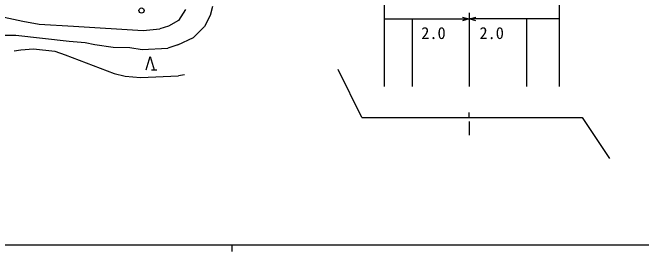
# Model space of a CAD drawing. Units: millimetres, scale not verified. Extents: x 40000 to 680000, y 20000 to 380000.
# Drawn here: x 134424 to 230668, y 204000 to 240606 of the extents above; entities that cross this region are included whole.
import ezdxf
from ezdxf.enums import TextEntityAlignment as Align

# ---------------------------------------------------------------- set-up
doc = ezdxf.new("R2010")
doc.units = ezdxf.units.MM
doc.header["$LTSCALE"] = 1000
doc.layers.add('M-BGD', color=7, linetype='Continuous', lineweight=25)
doc.layers.add('M-TTL-BAND', color=7, linetype='Continuous', lineweight=25)
doc.styles.add('ＭＳ ゴシック', font='')
doc.styles.get('ＭＳ ゴシック').set_extended_font_data('MS Gothic')

# ---------------------------------------------------------------- blocks, each defined once
blk = doc.blocks.new('BUHIN18')
at = {"layer": 'M-BGD'}
blk.add_line((490, -888), (1252, -643), dxfattribs=at)
blk.add_lwpolyline([(-276, -1134), (-306, 952), (885, -760)], dxfattribs=at)

msp = doc.modelspace()

# ---------------------------------------------------------------- linework, layer by layer
at = {"layer": 'M-BGD'}
for p, q in [((191366, 229292), (191361, 245273)), ((218056, 245280), (218060, 229300)), ((160889, 241093), (159818, 239406)), ((165015, 241552), (164688, 240170)), ((133133, 239916), (135979, 239267)), ((164688, 240170), (163787, 238494)), ((203307, 239919), (204307, 239632)), ((204307, 240562), (204310, 229296)), ((204307, 239632), (205307, 239917)), ((135979, 239267), (138469, 238846)), ((138469, 238846), (143754, 238537)), ((159818, 239406), (158267, 238534)), ((191363, 239628), (204307, 239632)), ((195557, 239629), (195560, 229293)), ((204307, 239632), (203307, 239346)), ((218057, 239636), (204307, 239632)), ((205307, 239345), (204307, 239632)), ((213057, 239634), (213060, 229298)), ((143754, 238537), (154412, 237839)), ((154412, 237839), (156939, 238101)), ((158267, 238534), (156939, 238101)), ((162136, 236806), (163787, 238494)), ((132477, 237154), (134939, 237157)), ((134939, 237157), (143068, 236198)), ((159741, 235665), (162136, 236806)), ((143068, 236198), (145541, 236031)), ((145541, 236031), (147007, 235709)), ((134681, 234762), (135689, 234918)), ((135689, 234918), (137632, 235054)), ((137632, 235054), (140883, 234687)), ((147007, 235709), (149836, 235313)), ((149836, 235313), (152387, 235236)), ((152387, 235236), (154274, 234944)), ((154274, 234944), (158166, 235131)), ((159741, 235665), (158166, 235131)), ((140883, 234687), (142450, 234117)), ((142450, 234117), (149950, 231247)), ((149950, 231247), (151675, 230858)), ((160741, 231068), (159818, 230918)), ((187897, 224511), (184265, 231879)), ((151675, 230858), (153979, 230679)), ((153979, 230679), (159818, 230918)), ((204312, 224478), (204311, 225272)), ((187897, 224511), (221601, 224521)), ((221601, 224521), (225797, 218244)), ((204312, 223896), (204312, 221793))]:
    msp.add_line(p, q, dxfattribs=at)
msp.add_circle((154165, 240916), 400, dxfattribs=at)
at = {"layer": 'M-TTL-BAND'}
for p, q in [((40000, 205000), (579000, 205000)), ((168000, 205000), (168000, 204000))]:
    msp.add_line(p, q, dxfattribs=at)

# ---------------------------------------------------------------- block references
at = {"rotation": 342.17339}
msp.add_blockref('BUHIN18', (155484, 232847), dxfattribs=at)

# ---------------------------------------------------------------- texts
at = {"layer": 'M-BGD', "style": 'ＭＳ ゴシック'}
for p in [(196968, 235993), (205881, 235993)]:
    msp.add_text('2.0', height=1833, rotation=0.1, dxfattribs=at).set_placement(p, align=Align.BOTTOM_LEFT)

doc.saveas('drawing.dxf')
